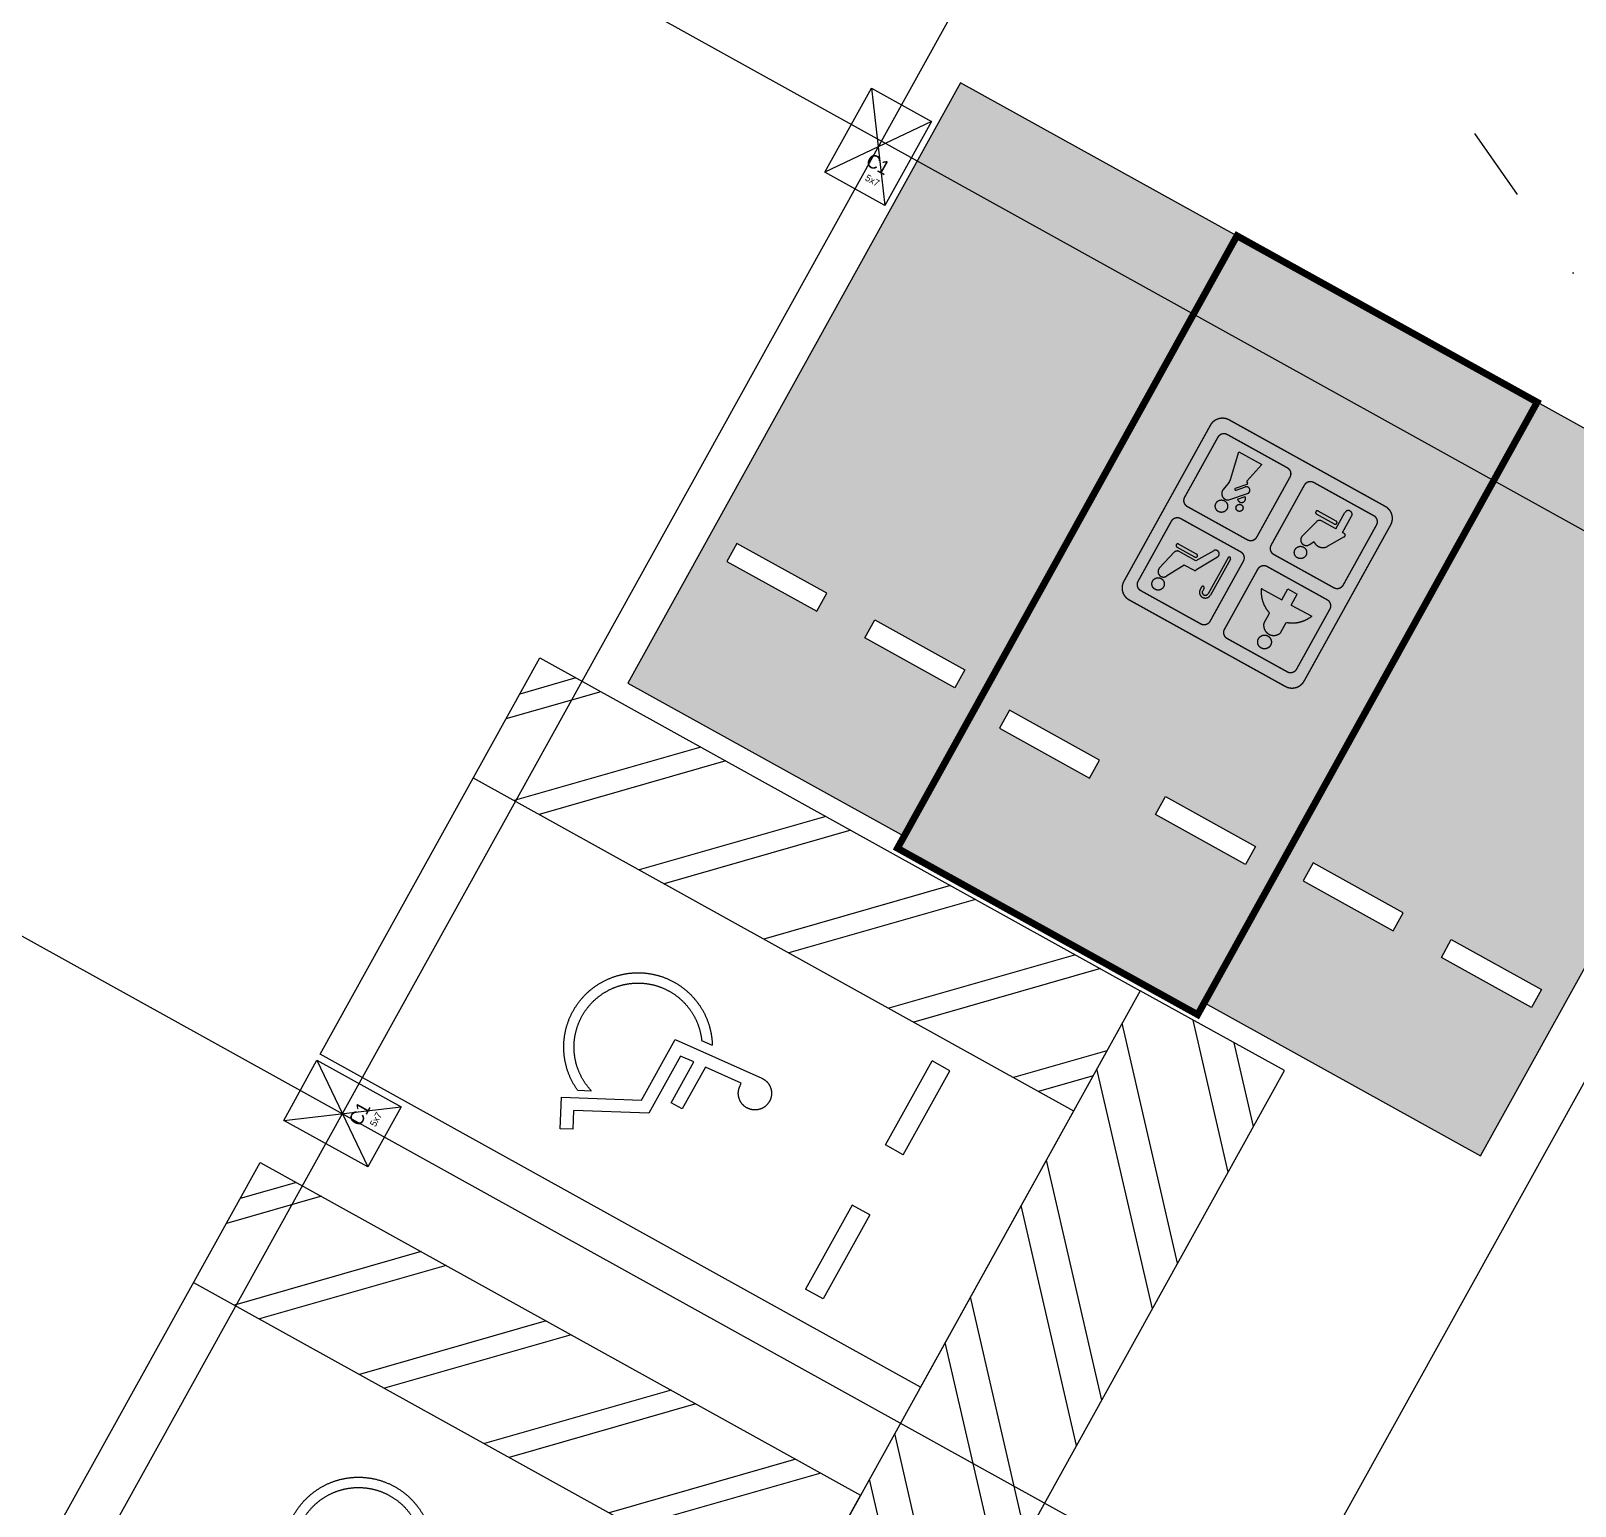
# Model space of a CAD drawing. Header units: millimetres. Extents: x -21000 to 567700, y 435000 to 850800.
# Drawn here: x 288190 to 299436, y 587122 to 597867 of the extents above; entities that cross this region are included whole.
import ezdxf
from ezdxf.xclip import XClip

# ---------------------------------------------------------------- set-up
doc = ezdxf.new("R2010")
doc.units = ezdxf.units.MM
doc.header["$LTSCALE"] = 700
doc.header["$XCLIPFRAME"] = 2
doc.linetypes.add('AB_Pbase$0$주차장기둥$0$CEN', pattern=[62, 60, -1, 0, -1])
doc.layers.get('0').update_dxf_attribs({"color": 2})
for name, color, linetype in [('AB_Pbase$0$WAL', 3, 'Continuous'), ('AB_Pbase$0$주차-sol', 254, 'Continuous'), ('AB_Pbase$0$주차-여행', 221, 'Continuous'), ('AB_Pbase$0$주차-일반', 9, 'Continuous'), ('AB_Pbase$0$주차-장애인', 8, 'Continuous'), ('AB_Pbase$0$주차장기둥$0$CEN_P', 244, 'AB_Pbase$0$주차장기둥$0$CEN')]:
    doc.layers.add(name, color=color, linetype=linetype)
doc.layers.add('AB_Pbase$0$주차장기둥$0$DEFPOINT', color=247, linetype='Continuous', plot=False)
doc.styles.add('AB_Pbase$0$주차장기둥$0$맑은 고딕', font='')
doc.styles.get('AB_Pbase$0$주차장기둥$0$맑은 고딕').set_extended_font_data('Dotum')

# ---------------------------------------------------------------- blocks, each defined once
blk = doc.blocks.new('AB_Pbase$0$주차장기둥$0$cen 2bl 지하')
at = {"layer": 'AB_Pbase$0$주차장기둥$0$CEN_P', "color": 5}
for p, q in [((-9586, 66583), (-9586, 259250)), ((-1786, 66583), (-1786, 259221)), ((-119386, 93183), (119274, 93183)), ((-127186, 85083), (119274, 85083))]:
    blk.add_line(p, q, dxfattribs=at)
at = {"layer": 'AB_Pbase$0$주차장기둥$0$CEN_P'}
blk.add_line((33731, 76204), (-5833, 95325), dxfattribs=at)
blk = doc.blocks.new('AB_Pbase$0$주차장기둥$0$p기둥 5x7')
blk.add_lwpolyline([(-250, 350), (250, 350), (250, -350), (-250, -350)], close=True)
at = {"layer": 'AB_Pbase$0$주차장기둥$0$DEFPOINT'}
for p, q in [((250, 350), (-250, -350)), ((-250, 350), (250, -350))]:
    blk.add_line(p, q, dxfattribs=at)
at = {"layer": 'AB_Pbase$0$주차장기둥$0$DEFPOINT', "color": 6, "style": 'AB_Pbase$0$주차장기둥$0$맑은 고딕'}
for s, height, p in [('C1', 100, (-24, -160)), ('5x7', 50, (29, -259))]:
    blk.add_text(s, height=height, rotation=0, dxfattribs=at).set_placement(p)
blk = doc.blocks.new('AB_Pbase$0$주차장기둥')
for name, p, rotation in [('AB_Pbase$0$주차장기둥$0$cen 2bl 지하', (36992, -11667), 1.99999810188403), ('AB_Pbase$0$주차장기둥$0$p기둥 5x7', (24162, 81075), 1.999998101881787), ('AB_Pbase$0$주차장기둥$0$p기둥 5x7', (24443, 73030), 91.99999810188433)]:
    blk.add_blockref(name, p, dxfattribs=dict(rotation=rotation))
blk = doc.blocks.new('AB_Pbase$0$AB_Pbase-C1BCB056C')
at = {"layer": 'AB_Pbase$0$주차-여행'}
h = blk.add_hatch(color=170, dxfattribs=at)
h.dxf.hatch_style = 1
edge = h.paths.add_edge_path()
edge.add_line((105, 5), (1405, 5))
edge.add_arc((1405, 105), 100, 270, 360)
edge.add_line((1505, 105), (1505, 1405))
edge.add_arc((1405, 1405), 100, 0, 90)
edge.add_line((1405, 1505), (105, 1505))
edge.add_arc((105, 1405), 100, 90, 180)
edge.add_line((5, 1405), (5, 105))
edge.add_arc((105, 105), 100, 180, 270)
h = blk.add_hatch(color=255, dxfattribs=at)
h.dxf.hatch_style = 1
h.paths.add_polyline_path([(465, 1094), (465, 1180, 0.714286), (325, 1180), (325, 1094, 0.219224), (185, 965), (355, 965), (355, 875), (435, 875), (435, 965), (605, 965, 0.219224)])
h.paths.add_polyline_path([(445, 1295, 1), (345, 1295, 1)])
h.paths.add_polyline_path([(905, 1187), (905, 887, 1), (925, 887), (925, 1187, -1), (970, 1187), (970, 1167, 1), (990, 1167), (990, 1187, 1)])
h.paths.add_polyline_path([(1323, 1301, 1), (1233, 1301, 1)])
h.paths.add_polyline_path([(1326, 1193, 0.878579), (1252, 1222), (1178, 1090), (1094, 1086, 0.258599), (1086, 1081), (994, 920, 0.979199), (1041, 893), (1120, 1020), (1258, 1020, 0.342105), (1287, 1042)])
h.paths.add_polyline_path([(1288, 1000), (1138, 1000, 1), (1138, 975), (1288, 975, 1)], flags=17)
h.paths.add_polyline_path([(437, 598, 1), (527, 598, 1)])
h.paths.add_polyline_path([(528, 486, 0.88788), (453, 517), (433, 482, 0.415611), (332, 466), (259, 343, 0.192889), (258, 335, 0.480795), (267, 323), (285, 323), (285, 186, 1), (340, 186), (340, 323), (460, 323, 0.335846), (488, 345)])
h.paths.add_polyline_path([(516, 297), (366, 297, 1), (366, 272), (516, 272, 1)], flags=17)
h.paths.add_polyline_path([(1053, 529, 1), (1002, 529, 1)])
h.paths.add_polyline_path([(1071, 480, 1.194973), (1032, 437)])
h.paths.add_polyline_path([(1196, 466, 0.70337), (1123, 516), (1027, 409, 1), (1064, 375), (1111, 428, -1), (1122, 418), (1063, 351, 0.482877), (1064, 343), (1073, 339, -0.332101), (1075, 333), (1040, 174), (1231, 174), (1185, 381, -0.096684), (1185, 402)])
h.paths.add_polyline_path([(1194, 582, 1), (1104, 582, 1)])
at = {"layer": 'AB_Pbase$0$주차-여행', "color": 255}
for p, q in [((325, 1180), (325, 1094)), ((465, 1180), (465, 1094)), ((905, 887), (905, 1187)), ((925, 887), (925, 1187)), ((970, 1167), (970, 1187)), ((990, 1167), (990, 1187)), ((1178, 1090), (1252, 1222)), ((1287, 1042), (1326, 1193)), ((994, 920), (1086, 1081)), ((1041, 893), (1120, 1020)), ((1094, 1086), (1178, 1090)), ((1120, 1020), (1258, 1020)), ((355, 965), (185, 965)), ((355, 965), (355, 875)), ((605, 965), (435, 965)), ((435, 965), (435, 875)), ((1138, 1000), (1288, 1000)), ((1138, 975), (1288, 975)), ((435, 875), (355, 875)), ((259, 343), (332, 466)), ((433, 482), (453, 517)), ((528, 486), (488, 345)), ((1123, 516), (1027, 409)), ((1071, 480), (1032, 437)), ((1185, 402), (1196, 466)), ((257, 333), (257, 338)), ((1122, 418), (1063, 351)), ((1111, 428), (1064, 375)), ((1073, 339), (1064, 343)), ((1185, 381), (1231, 174)), ((267, 323), (285, 323)), ((285, 323), (285, 186)), ((340, 323), (460, 323)), ((340, 323), (340, 186)), ((366, 297), (516, 297)), ((366, 272), (516, 272)), ((1075, 333), (1040, 174)), ((1231, 174), (1040, 174))]:
    blk.add_line(p, q, dxfattribs=at)
at = {"layer": 'AB_Pbase$0$주차-여행', "color": 255, "const_width": 10}
for points in [[(105, 5), (1405, 5, 0.414214), (1505, 105), (1505, 1405, 0.414214), (1405, 1505), (105, 1505, 0.414214), (5, 1405), (5, 105, 0.414214)], [(145, 805), (645, 805, 0.414214), (695, 855), (695, 1355, 0.414214), (645, 1405), (145, 1405, 0.414214), (95, 1355), (95, 855, 0.414214)], [(865, 805), (1365, 805, 0.414214), (1415, 855), (1415, 1355, 0.414214), (1365, 1405), (865, 1405, 0.414214), (815, 1355), (815, 855, 0.414214)], [(145, 105), (645, 105, 0.414214), (695, 155), (695, 655, 0.414214), (645, 705), (145, 705, 0.414214), (95, 655), (95, 155, 0.414214)], [(865, 105), (1365, 105, 0.414214), (1415, 155), (1415, 655, 0.414214), (1365, 705), (865, 705, 0.414214), (815, 655), (815, 155, 0.414214)]]:
    blk.add_lwpolyline(points, format="xyb", close=True, dxfattribs=at)
at = {"layer": 'AB_Pbase$0$주차-여행', "color": 255}
for centre, radius in [((395, 1295), 50), ((1278, 1301), 45), ((482, 598), 45), ((1149, 582), 45), ((1028, 529), 25.7)]:
    blk.add_circle(centre, radius, dxfattribs=at)
for centre, radius, start, end in [((1287, 1203), 40, 345.5444, 150.7519), ((395, 1156), 74, 18.9246, 161.0754), ((948, 1187), 42.5, 0, 180), ((948, 1187), 22.5, 0, 180), ((980, 1167), 10, 180, 0), ((395, 877), 227, 107.9202, 157.3801), ((395, 877), 227, 22.6199, 72.0798), ((1094, 1076), 10, 92.4323, 150.4282), ((1258, 1050), 30, 270, 345.5444), ((1018, 907), 27, 150.4282, 328.0196), ((1138, 987), 12.5, 90, 270), ((1288, 987), 12.5, 270, 90), ((915, 887), 10, 180, 0), ((391, 424), 72.3, 54.3449, 144.618), ((489, 497), 41, 344.2578, 150.6627), ((1048, 462), 29, 37.898, 238.2024), ((1151, 478), 46.8, 345.409, 125.8947), ((267, 338), 10, 149.0416, 180), ((460, 353), 30, 270, 344.2578), ((1046, 392), 25, 138.0502, 318.0502), ((1066, 348), 5, 138.0502, 241.1496), ((1070, 334), 5, 347.664, 61.1496), ((1117, 423), 7.5, 318.0502, 138.0502), ((1239, 393), 55, 170.2464, 192.336), ((267, 333), 10, 180, 270), ((366, 284), 12.5, 90, 270), ((516, 284), 12.5, 270, 90), ((312, 186), 27.5, 180, 0)]:
    blk.add_arc(centre, radius, start, end, dxfattribs=at)
blk = doc.blocks.new('AB_Pbase$0$AB_Pbase-여행주차_')
at = {"layer": 'AB_Pbase$0$주차-sol'}
h = blk.add_hatch(color=252, dxfattribs=at)
h.paths.add_polyline_path([(54378012, -70102334), (54378012, -70097234), (54375512, -70097234), (54375512, -70102334)])
h.paths.add_polyline_path([(54377037, -70098359), (54377037, -70098509), (54377787, -70098509), (54377787, -70098359)], flags=16)
h.paths.add_polyline_path([(54376487, -70098359), (54376487, -70098509), (54375737, -70098509), (54375737, -70098359)], flags=16)
at = {"layer": 'AB_Pbase$0$주차-여행', "const_width": 50}
blk.add_lwpolyline([(54378012, -70102334), (54378012, -70097234), (54375512, -70097234), (54375512, -70102334)], close=True, dxfattribs=at)
at = {"layer": 'AB_Pbase$0$주차-여행', "color": 5, "ltscale": 600}
for points in [[(54376487, -70098359), (54376487, -70098509), (54375737, -70098509), (54375737, -70098359)], [(54377037, -70098359), (54377037, -70098509), (54377787, -70098509), (54377787, -70098359)]]:
    blk.add_lwpolyline(points, close=True, dxfattribs=at)
at = {"layer": 'AB_Pbase$0$주차-여행', "xscale": 1.000000000002362, "yscale": 1.000000000002362, "zscale": 1.000000000002362}
blk.add_blockref('AB_Pbase$0$AB_Pbase-C1BCB056C', (54376007, -70101139), dxfattribs=at)
blk = doc.blocks.new('AB_Pbase$0$주차일반')
at = {"layer": 'AB_Pbase$0$주차-sol'}
h = blk.add_hatch(color=254, dxfattribs=at)
h.dxf.hatch_style = 1
h.paths.add_polyline_path([(0, 0), (-2300, 0), (-2300, -5000), (0, -5000)])
h.paths.add_polyline_path([(-200, -3725), (-200, -3875), (-950, -3875), (-950, -3725)], flags=16)
h.paths.add_polyline_path([(-1350, -3725), (-1350, -3875), (-2100, -3875), (-2100, -3725)], flags=16)
at = {"layer": 'AB_Pbase$0$주차-일반', "color": 6}
for points in [[(0, 0), (0, -5000), (-2300, -5000), (-2300, 0)], [(-1350, -3875), (-1350, -3725), (-2100, -3725), (-2100, -3875)], [(-950, -3875), (-950, -3725), (-200, -3725), (-200, -3875)]]:
    blk.add_lwpolyline(points, close=True, dxfattribs=at)
blk = doc.blocks.new('AB_Pbase$0$C2FA95CCC')
at = {"layer": 'AB_Pbase$0$주차-장애인'}
for p, q in [((2592, 5000), (2300, 4708)), ((2800, 5000), (2300, 4500)), ((3300, 4668), (2300, 3668)), ((3300, 4460), (2300, 3460)), ((3300, 3628), (2300, 2628)), ((3300, 3421), (2300, 2421)), ((1347, 2209), (1407, 2898)), ((1272, 2788), (1303, 2785)), ((1303, 2785), (1278, 2500)), ((3300, 2589), (2300, 1589)), ((1278, 2500), (930, 2500)), ((930, 2500), (930, 2407)), ((930, 2407), (1270, 2407)), ((1270, 2407), (1261, 2303)), ((1435, 2381), (1442, 2466)), ((3300, 2381), (2300, 1381)), ((785, 2303), (536, 1815)), ((1261, 2303), (785, 2303)), ((577, 1689), (842, 2209)), ((842, 2209), (1347, 2209)), ((415, 1877), (373, 1793)), ((415, 1877), (536, 1815)), ((679, 1768), (725, 1857)), ((373, 1793), (577, 1689)), ((3300, 1549), (2300, 549)), ((3300, 1341), (2300, 341)), ((3300, 509), (2791, 0)), ((3300, 301), (2999, 0))]:
    blk.add_line(p, q, dxfattribs=at)
at = {"layer": 'AB_Pbase$0$주차-장애인', "color": 6}
for p, q in [((2300, 0), (2300, 5000)), ((918, 4069), (218, 4069)), ((218, 4069), (218, 3922)), ((918, 4069), (918, 3922)), ((1418, 4069), (2118, 4069)), ((1418, 4069), (1418, 3922)), ((2118, 4069), (2118, 3922)), ((918, 3922), (218, 3922)), ((1418, 3922), (2118, 3922))]:
    blk.add_line(p, q, dxfattribs=at)
blk.add_lwpolyline([(3300, 0), (3300, 0), (3300, 5000), (0, 5000), (0, 0), (3300, 0)], dxfattribs=at)
at = {"layer": 'AB_Pbase$0$주차-장애인'}
for centre, radius, start, end in [((1286, 2908), 121, 355, 265), ((1168, 2000), 541, 205.4276, 59.4924), ((1168, 2000), 466, 197.9259, 55)]:
    blk.add_arc(centre, radius, start, end, dxfattribs=at)
blk = doc.blocks.new('AB_Pbase$0$pppaaa_1_1')
at = {"layer": 'AB_Pbase$0$주차-여행', "rotation": 150.9999951359076}
blk.add_blockref('AB_Pbase$0$AB_Pbase-여행주차_', (13870761, -87079493), dxfattribs=at)
at = {"layer": 'AB_Pbase$0$주차-일반', "xscale": -1, "rotation": 330.9999949873773}
for p in [(294961, 597489), (299160, 595162)]:
    blk.add_blockref('AB_Pbase$0$주차일반', p, dxfattribs=at)
at = {"layer": 'AB_Pbase$0$주차-장애인', "ltscale": 600, "xscale": -1, "rotation": 240.9999951356511}
for p in [(290296, 590414), (288260, 586740)]:
    blk.add_blockref('AB_Pbase$0$C2FA95CCC', p, dxfattribs=at)
blk = doc.blocks.new('AB_Pbase$0$장애인주차구획통로_1')
at = {"layer": 'AB_Pbase$0$주차-장애인'}
h = blk.add_hatch(dxfattribs=at)
h.set_pattern_fill('ANSI32', color=256, scale=80, angle=58)
h.set_pattern_definition([(103, (-28406.3, -694336.9), (-742.47, -171.4127), []), (103, (-28216, -694032.3), (-742.47, -171.4127), [])])
h.paths.add_polyline_path([(259078, -127027), (259659, -125977), (257437, -124746), (268913, -104043), (267863, -103461), (256325, -124277), (248252, -119802), (247670, -120852), (256168, -125562), (255235, -127246), (256284, -127827), (257280, -126031)])
at = {"layer": 'AB_Pbase$0$주차-장애인', "color": 6, "elevation": 0}
blk.add_lwpolyline([(259078, -127027), (259659, -125977), (257437, -124746), (268913, -104043), (267863, -103461), (256325, -124277), (248252, -119802), (247670, -120852), (256168, -125562), (255235, -127246), (256284, -127827), (257280, -126031), (259078, -127027)], dxfattribs=at)
blk = doc.blocks.new('AB_Pbase')
at = {"rotation": 329.0000000345588}
blk.add_blockref('AB_Pbase$0$주차장기둥', (231893, 539971), dxfattribs=at)
ref = blk.add_blockref('AB_Pbase$0$장애인주차구획통로_1', (28406, 694337), dxfattribs=dict(rotation=359.9999999999999))
XClip(ref).set_block_clipping_path([(-28406.3348484063, -694336.9095073047), (465439.3839524707, 145612.4817902463)])
at = {"layer": 'AB_Pbase$0$WAL'}
ref = blk.add_blockref('AB_Pbase$0$pppaaa_1_1', (0, 0), dxfattribs=dict(at, rotation=359.9999999999999))
XClip(ref).set_block_clipping_path([(-396188.9384898804, 0.0133324571), (493845.7278262604, 839949.4046300659)])

msp = doc.modelspace()

# ---------------------------------------------------------------- block references
ref = msp.add_blockref('AB_Pbase', (0, 0))
XClip(ref).set_block_clipping_path([(-0.000000015, 445500.0000000148), (493845.7187941075, 839949.3912975936)])

doc.saveas('drawing.dxf')
